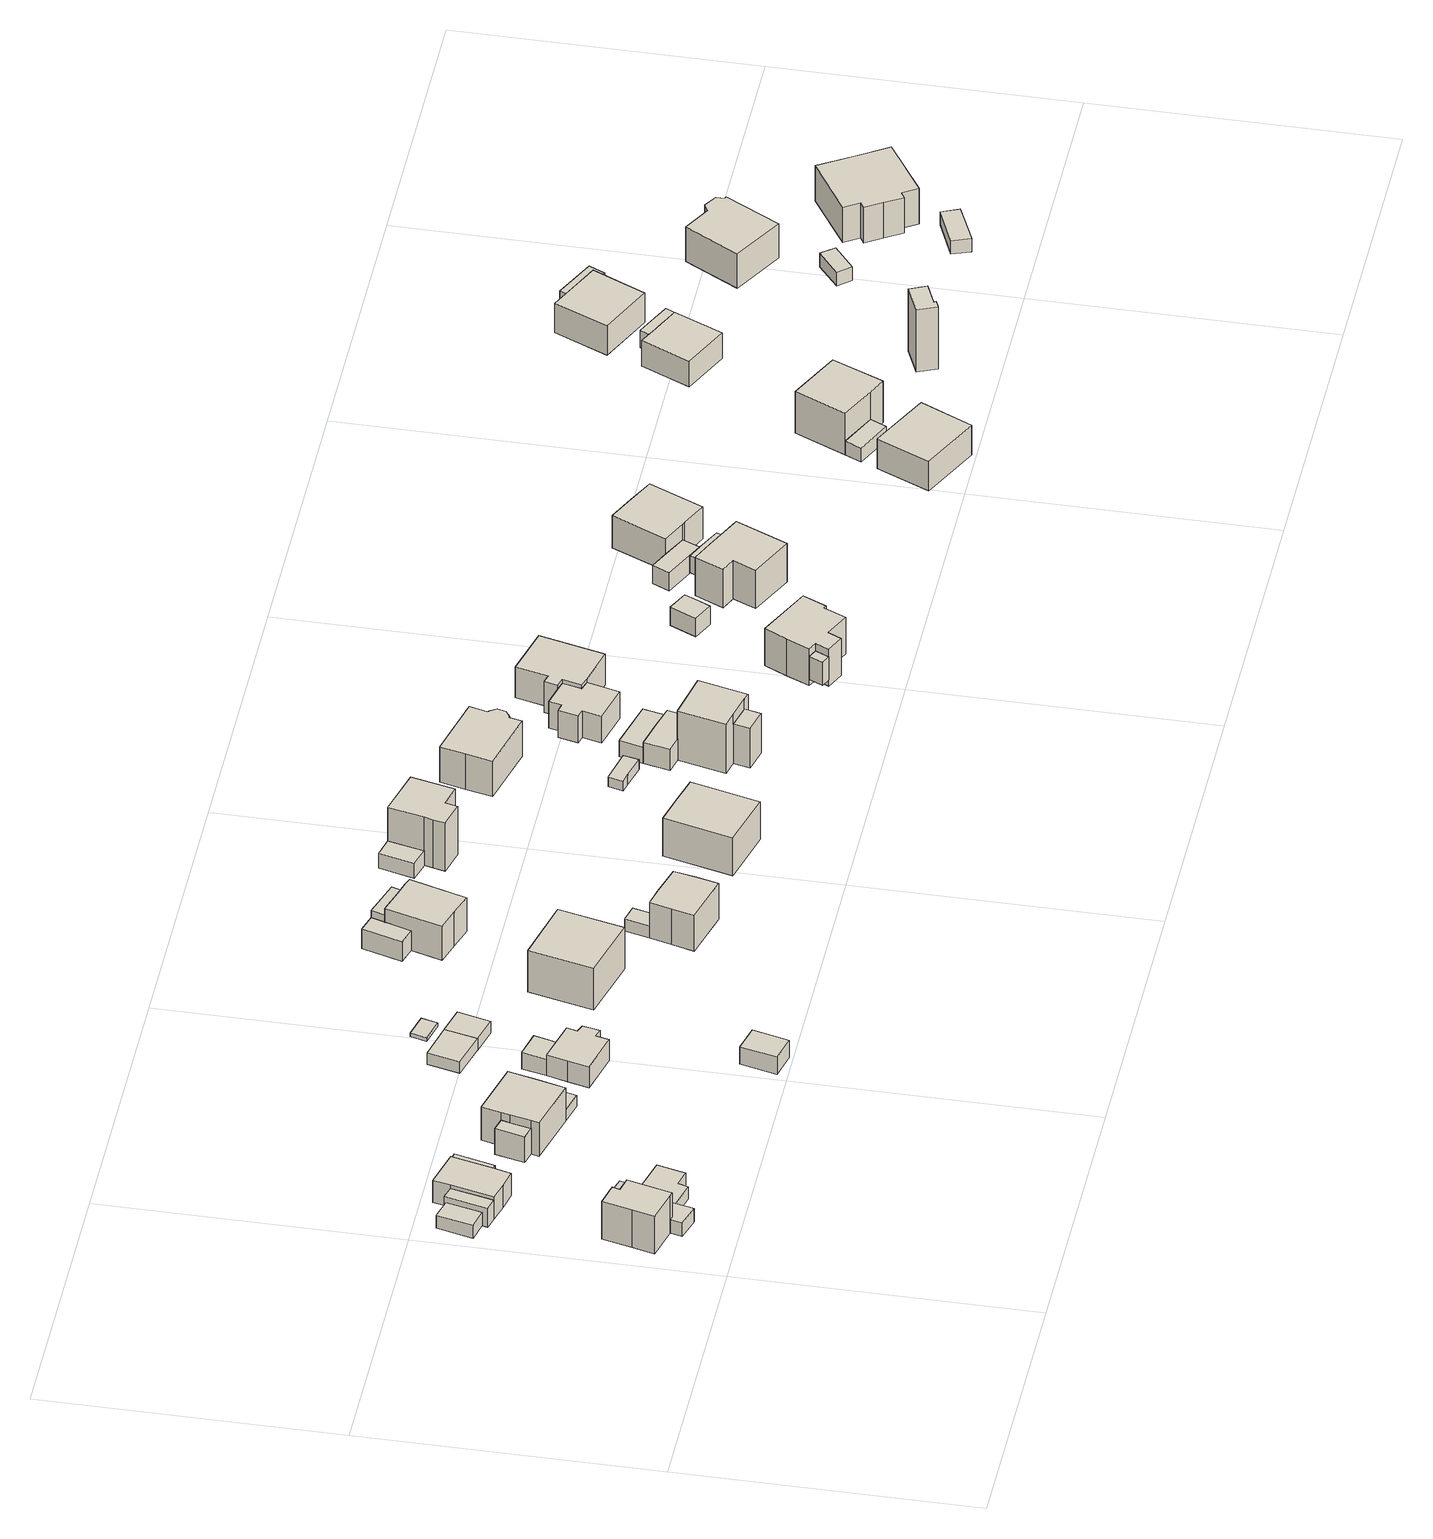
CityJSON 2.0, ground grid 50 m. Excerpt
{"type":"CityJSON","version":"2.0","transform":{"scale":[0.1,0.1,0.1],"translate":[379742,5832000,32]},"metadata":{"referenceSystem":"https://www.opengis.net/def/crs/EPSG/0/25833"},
"CityObjects":{
"building1":{"type":"Building","attributes":{"Gemeindeschluessel":"11000012","BezugspunktDach":"2200","function":"31001_1010","measuredHeight":8.21,"storeysAboveGround":2},"address":[{"country":"Germany","locality":"Berlin","thoroughfareNumber":"22A","thoroughfareName":"Anglersiedlung"}],"geometry":[{"type":"Solid","lod":"1","boundaries":[[[[0,1,2,3,4,5,6,7,8]],[[9,10,11,12,13,14,15,16,17]],[[9,17,8,7]],[[10,9,7,6]],[[11,10,6,5]],[[12,11,5,4]],[[13,12,4,3]],[[14,13,3,2]],[[15,14,2,1]],[[16,15,1,0]],[[17,16,0,8]]]]}]},
"building2":{"type":"Building","attributes":{"Gemeindeschluessel":"11000012","BezugspunktDach":"2200","function":"31001_2463","measuredHeight":2.68,"storeysAboveGround":1},"address":[{"country":"Germany","locality":"Berlin","thoroughfareNumber":"22A (1)","thoroughfareName":"Anglersiedlung"}],"geometry":[{"type":"Solid","lod":"1","boundaries":[[[[18,19,20,21,22,23,24]],[[16,15,13,25,26,27,28]],[[16,28,24,23]],[[15,16,23,22]],[[13,15,22,21]],[[25,13,21,20]],[[26,25,20,19]],[[27,26,19,18]],[[28,27,18,24]]]]}]},
"building3":{"type":"Building","attributes":{"Gemeindeschluessel":"11000012","BezugspunktDach":"2200","function":"51009_1610","measuredHeight":6.58,"storeysAboveGround":0},"address":[{"country":"Germany","locality":"Berlin"}],"geometry":[{"type":"Solid","lod":"1","boundaries":[[[[29,30,31,32]],[[33,34,35,36]],[[33,36,32,31]],[[34,33,31,30]],[[35,34,30,29]],[[36,35,29,32]]]]}]},
"building4":{"type":"Building","attributes":{"Gemeindeschluessel":"11000012","BezugspunktDach":"2200","function":"31001_2463","measuredHeight":2.56,"storeysAboveGround":1},"address":[{"country":"Germany","locality":"Berlin","thoroughfareNumber":"47 (1)","thoroughfareName":"Anglersiedlung"}],"geometry":[{"type":"Solid","lod":"1","boundaries":[[[[37,38,39,40]],[[41,42,43,44]],[[41,44,40,39]],[[42,41,39,38]],[[43,42,38,37]],[[44,43,37,40]]]]}]},
"building5":{"type":"Building","attributes":{"Gemeindeschluessel":"11000012","BezugspunktDach":"2200","function":"31001_2463","measuredHeight":2.42,"storeysAboveGround":1},"address":[{"country":"Germany","locality":"Berlin","thoroughfareNumber":"23 (1)","thoroughfareName":"Anglersiedlung"}],"geometry":[{"type":"Solid","lod":"1","boundaries":[[[[45,46,47,48,49,50]],[[51,52,53,54,55,56]],[[51,56,50,49]],[[52,51,49,48]],[[53,52,48,47]],[[54,53,47,46]],[[55,54,46,45]],[[56,55,45,50]]]]}]},
"building6":{"type":"Building","attributes":{"Gemeindeschluessel":"11000012","function":"31001_1010"},"address":[{"country":"Germany","locality":"Berlin","thoroughfareNumber":"47","thoroughfareName":"Anglersiedlung"}],"children":["building6-1","building6-2","building6-3"]},
"building6-1":{"type":"BuildingPart","attributes":{"BezugspunktDach":"2200","measuredHeight":4.9,"storeysAboveGround":1},"parents":["building6"],"geometry":[{"type":"MultiSurface","lod":"1","boundaries":[[[57,58,59,60,61,62,63]],[[64,65,66,67,68,69,70]],[[64,71,72,63,62]],[[65,64,62,61]],[[66,65,61,60]],[[73,74,60,59]],[[68,67,59,58]],[[69,68,58,57]],[[70,69,57,63]],[[70,72,71,64]],[[67,66,74,73]]]}]},
"building6-2":{"type":"BuildingPart","attributes":{"BezugspunktDach":"2200","measuredHeight":3.68,"storeysAboveGround":1},"parents":["building6"],"geometry":[{"type":"Solid","lod":"1","boundaries":[[[[72,71,75,76]],[[77,64,70,78]],[[77,78,76,75]],[[64,77,75,71]],[[78,70,72,76]],[[70,64,71,72]]]]}]},
"building6-3":{"type":"BuildingPart","attributes":{"BezugspunktDach":"2200","measuredHeight":3.68,"storeysAboveGround":1},"parents":["building6"],"geometry":[{"type":"Solid","lod":"1","boundaries":[[[[79,80,74,73]],[[66,81,82,67]],[[81,66,74,80]],[[82,81,80,79]],[[67,82,79,73]],[[66,67,73,74]]]]}]},
"building7":{"type":"Building","attributes":{"Gemeindeschluessel":"11000012","function":"31001_1010"},"address":[{"country":"Germany","locality":"Berlin","thoroughfareNumber":"48","thoroughfareName":"Anglersiedlung"}],"children":["building7-1","building7-2"]},
"building7-1":{"type":"BuildingPart","attributes":{"BezugspunktDach":"2200","measuredHeight":8.03,"storeysAboveGround":1},"parents":["building7"],"geometry":[{"type":"MultiSurface","lod":"1","boundaries":[[[83,84,85,86,87,88,89,90]],[[91,92,93,94,95,96,97,98]],[[91,98,90,89]],[[99,100,91,89,88]],[[93,92,88,87],[101,99,92,93]],[[94,93,87,86]],[[95,94,86,85]],[[96,95,85,84]],[[97,96,84,83]],[[98,97,83,90]],[[92,91,100,99]],[[99,101,93,92]]]}]},
"building7-2":{"type":"BuildingPart","attributes":{"BezugspunktDach":"2200","measuredHeight":5.01,"storeysAboveGround":1},"parents":["building7"],"geometry":[{"type":"MultiSurface","lod":"1","boundaries":[[[100,101,102,103]],[[104,93,91,105]],[[104,105,103,102]],[[93,104,102,101]],[[93,92,91]],[[105,91,100,103]],[[91,92,99,100]],[[99,92,93,101]]]}]},
"building8":{"type":"Building","attributes":{"Gemeindeschluessel":"11000012","BezugspunktDach":"2200","function":"51009_1610","measuredHeight":2.64,"storeysAboveGround":0},"address":[{"country":"Germany","locality":"Berlin"}],"geometry":[{"type":"Solid","lod":"1","boundaries":[[[[106,107,108,109]],[[95,110,111,97]],[[95,97,109,108]],[[110,95,108,107]],[[111,110,107,106]],[[97,111,106,109]]]]}]},
"building9":{"type":"Building","attributes":{"Gemeindeschluessel":"11000012","BezugspunktDach":"2200","function":"51009_1611","measuredHeight":3.96,"storeysAboveGround":0},"address":[{"country":"Germany","locality":"Berlin"}],"geometry":[{"type":"Solid","lod":"1","boundaries":[[[[112,113,114,115]],[[116,117,118,119]],[[116,119,115,114]],[[117,116,114,113]],[[118,117,113,112]],[[119,118,112,115]]]]}]},
"building10":{"type":"Building","attributes":{"Gemeindeschluessel":"11000012","function":"31001_1010"},"address":[{"country":"Germany","locality":"Berlin","thoroughfareNumber":"49","thoroughfareName":"Anglersiedlung"}],"children":["building10-1","building10-2"]},
"building10-1":{"type":"BuildingPart","attributes":{"BezugspunktDach":"2200","measuredHeight":5.04,"storeysAboveGround":1},"parents":["building10"],"geometry":[{"type":"MultiSurface","lod":"1","boundaries":[[[120,121,122,123,124,125,126,127,128,129,130]],[[131,132,133,134,135,136,137,138,139,140,141]],[[131,141,130,129]],[[132,131,129,128]],[[142,143,132,128,127]],[[134,133,127,126]],[[135,134,126,125]],[[136,135,125,124]],[[137,136,124,123]],[[138,137,123,122]],[[139,138,122,121]],[[140,139,121,120]],[[141,140,120,130]],[[133,132,143,142]]]}]},
"building10-2":{"type":"BuildingPart","attributes":{"BezugspunktDach":"2200","measuredHeight":3.15,"storeysAboveGround":1},"parents":["building10"],"geometry":[{"type":"Solid","lod":"1","boundaries":[[[[142,144,145,143]],[[146,147,133,132]],[[146,132,143,145]],[[147,146,145,144]],[[133,147,144,142]],[[142,143,132,133]]]]}]},
"building11":{"type":"Building","attributes":{"Gemeindeschluessel":"11000012","BezugspunktDach":"2200","function":"51009_1610","measuredHeight":2.21,"storeysAboveGround":0},"address":[{"country":"Germany","locality":"Berlin"}],"geometry":[{"type":"Solid","lod":"1","boundaries":[[[[148,149,150,151]],[[152,153,154,155]],[[152,155,151,150]],[[153,152,150,149]],[[154,153,149,148]],[[155,154,148,151]]]]}]},
"building12":{"type":"Building","attributes":{"Gemeindeschluessel":"11000012","BezugspunktDach":"2200","function":"31001_2000","measuredHeight":2.28,"storeysAboveGround":1},"address":[{"country":"Germany","locality":"Berlin","thoroughfareNumber":"49 (1)","thoroughfareName":"Anglersiedlung"}],"geometry":[{"type":"Solid","lod":"1","boundaries":[[[[156,157,149,148]],[[158,159,160,161]],[[158,161,148,149]],[[159,158,149,157]],[[160,159,157,156]],[[161,160,156,148]]]]}]},
"building13":{"type":"Building","attributes":{"Gemeindeschluessel":"11000012","BezugspunktDach":"2200","function":"31001_2000","measuredHeight":0.758,"storeysAboveGround":1},"address":[{"country":"Germany","locality":"Berlin","thoroughfareNumber":"38 (1)","thoroughfareName":"Anglersiedlung"}],"geometry":[{"type":"Solid","lod":"1","boundaries":[[[[162,163,164,165]],[[166,167,168,169]],[[166,169,165,164]],[[167,166,164,163]],[[168,167,163,162]],[[169,168,162,165]]]]}]},
"building14":{"type":"Building","attributes":{"Gemeindeschluessel":"11000012","BezugspunktDach":"2200","function":"31001_1010","measuredHeight":10.33,"storeysAboveGround":1},"address":[{"country":"Germany","locality":"Berlin","thoroughfareNumber":"50","thoroughfareName":"Anglersiedlung"}],"geometry":[{"type":"Solid","lod":"1","boundaries":[[[[170,171,172,173]],[[174,175,176,177]],[[174,177,173,172]],[[175,174,172,171]],[[176,175,171,170]],[[177,176,170,173]]]]}]},
"building15":{"type":"Building","attributes":{"Gemeindeschluessel":"11000012","BezugspunktDach":"2200","function":"31001_2463","measuredHeight":4.62,"storeysAboveGround":1},"address":[{"country":"Germany","locality":"Berlin","thoroughfareNumber":"37 (1)","thoroughfareName":"Anglersiedlung"}],"geometry":[{"type":"Solid","lod":"1","boundaries":[[[[178,179,180,181]],[[182,183,184,185]],[[182,185,181,180]],[[183,182,180,179]],[[184,183,179,178]],[[185,184,178,181]]]]}]},
"building16":{"type":"Building","attributes":{"Gemeindeschluessel":"11000012","BezugspunktDach":"2200","function":"31001_1010","measuredHeight":8.85,"storeysAboveGround":1},"address":[{"country":"Germany","locality":"Berlin","thoroughfareNumber":"51","thoroughfareName":"Anglersiedlung"}],"geometry":[{"type":"Solid","lod":"1","boundaries":[[[[186,187,188,189,190,191,192]],[[193,194,195,196,197,198,199]],[[193,199,192,191]],[[194,193,191,190]],[[195,194,190,189]],[[196,195,189,188]],[[197,196,188,187]],[[198,197,187,186]],[[199,198,186,192]]]]}]},
"building17":{"type":"Building","attributes":{"Gemeindeschluessel":"11000012","BezugspunktDach":"2200","function":"31001_2000","measuredHeight":2.66,"storeysAboveGround":1},"address":[{"country":"Germany","locality":"Berlin","thoroughfareNumber":"51 (1)","thoroughfareName":"Anglersiedlung"}],"geometry":[{"type":"Solid","lod":"1","boundaries":[[[[200,201,202,203]],[[204,205,195,194]],[[204,194,203,202]],[[205,204,202,201]],[[195,205,201,200]],[[194,195,200,203]]]]}]},
"building18":{"type":"Building","attributes":{"Gemeindeschluessel":"11000012","function":"31001_1010"},"address":[{"country":"Germany","locality":"Berlin","thoroughfareNumber":"37","thoroughfareName":"Anglersiedlung"}],"children":["building18-1","building18-2"]},
"building18-1":{"type":"BuildingPart","attributes":{"BezugspunktDach":"2200","measuredHeight":7.9,"storeysAboveGround":1},"parents":["building18"],"geometry":[{"type":"MultiSurface","lod":"1","boundaries":[[[206,207,208,209,210,211,212]],[[213,214,215,216,217,218,219]],[[213,219,212,211]],[[220,221,213,211,210]],[[222,223,220,214,210,209]],[[216,215,209,208]],[[217,216,208,207]],[[218,217,207,206]],[[219,218,206,212]],[[214,213,221,220]],[[215,224,214,220,223,222]]]}]},
"building18-2":{"type":"BuildingPart","attributes":{"BezugspunktDach":"2200","measuredHeight":5.35,"storeysAboveGround":1},"parents":["building18"],"geometry":[{"type":"MultiSurface","lod":"1","boundaries":[[[223,225,226,221]],[[227,228,215,213]],[[227,213,221,226]],[[228,227,226,225]],[[215,228,225,223]],[[215,214,229]],[[213,229,214,220,221]],[[223,220,214,215]]]}]},
"building19":{"type":"Building","attributes":{"Gemeindeschluessel":"11000012","BezugspunktDach":"2200","function":"51009_1610","measuredHeight":4.21,"storeysAboveGround":0},"address":[{"country":"Germany","locality":"Berlin"}],"geometry":[{"type":"Solid","lod":"1","boundaries":[[[[230,231,232,233]],[[234,235,236,237]],[[234,237,233,232]],[[235,234,232,231]],[[236,235,231,230]],[[237,236,230,233]]]]}]},
"building20":{"type":"Building","attributes":{"Gemeindeschluessel":"11000012","BezugspunktDach":"2200","function":"31001_1010","measuredHeight":10.13,"storeysAboveGround":1},"address":[{"country":"Germany","locality":"Berlin","thoroughfareNumber":"52","thoroughfareName":"Anglersiedlung"}],"geometry":[{"type":"Solid","lod":"1","boundaries":[[[[238,239,240,241,242]],[[243,244,245,246,247]],[[243,247,242,241]],[[244,243,241,240]],[[245,244,240,239]],[[246,245,239,238]],[[247,246,238,242]]]]}]},
"building21":{"type":"Building","attributes":{"Gemeindeschluessel":"11000012","BezugspunktDach":"2200","function":"31001_2463","measuredHeight":2.91,"storeysAboveGround":1},"address":[{"country":"Germany","locality":"Berlin","thoroughfareNumber":"36 (1)","thoroughfareName":"Anglersiedlung"}],"geometry":[{"type":"Solid","lod":"1","boundaries":[[[[248,249,250,251]],[[252,253,254,255]],[[252,255,251,250]],[[253,252,250,249]],[[254,253,249,248]],[[255,254,248,251]]]]}]},
"building22":{"type":"Building","attributes":{"Gemeindeschluessel":"11000012","BezugspunktDach":"2200","function":"31001_1010","measuredHeight":10.06,"storeysAboveGround":2},"address":[{"country":"Germany","locality":"Berlin","thoroughfareNumber":"36","thoroughfareName":"Anglersiedlung"}],"geometry":[{"type":"Solid","lod":"1","boundaries":[[[[256,257,258,259,260,261,262,263]],[[264,265,266,267,268,269,270,271]],[[264,271,263,262]],[[265,264,262,261]],[[266,265,261,260]],[[267,266,260,259]],[[268,267,259,258]],[[269,268,258,257]],[[270,269,257,256]],[[271,270,256,263]]]]}]},
"building23":{"type":"Building","attributes":{"Gemeindeschluessel":"11000012","BezugspunktDach":"2200","function":"31001_2000","measuredHeight":2.55,"storeysAboveGround":1},"address":[{"country":"Germany","locality":"Berlin","thoroughfareNumber":"35 (1)","thoroughfareName":"Anglersiedlung"}],"geometry":[{"type":"Solid","lod":"1","boundaries":[[[[272,273,274,275,276]],[[277,278,279,280,281]],[[277,281,276,275]],[[278,277,275,274]],[[279,278,274,273]],[[280,279,273,272]],[[281,280,272,276]]]]}]},
"building24":{"type":"Building","attributes":{"Gemeindeschluessel":"11000012","BezugspunktDach":"2200","function":"31001_1010","measuredHeight":8.58,"storeysAboveGround":1},"address":[{"country":"Germany","locality":"Berlin","thoroughfareNumber":"35","thoroughfareName":"Anglersiedlung"}],"geometry":[{"type":"Solid","lod":"1","boundaries":[[[[282,283,284,285,286,287,288,289,290,291,292,293]],[[294,295,296,297,298,299,300,301,302,303,304,305]],[[294,305,293,292]],[[295,294,292,291]],[[296,295,291,290]],[[297,296,290,289]],[[298,297,289,288]],[[299,298,288,287]],[[300,299,287,286]],[[301,300,286,285]],[[302,301,285,284]],[[303,302,284,283]],[[304,303,283,282]],[[305,304,282,293]]]]}]},
"building25":{"type":"Building","attributes":{"Gemeindeschluessel":"11000012","function":"31001_1010"},"address":[{"country":"Germany","locality":"Berlin","thoroughfareNumber":"53","thoroughfareName":"Anglersiedlung"}],"children":["building25-1","building25-2"]},
"building25-1":{"type":"BuildingPart","attributes":{"BezugspunktDach":"2200","measuredHeight":11.37,"storeysAboveGround":2},"parents":["building25"],"geometry":[{"type":"MultiSurface","lod":"1","boundaries":[[[306,307,308,309,310,311]],[[312,313,314,315,316,317]],[[312,317,311,310]],[[313,312,310,309]],[[314,313,309,308]],[[315,314,308,307]],[[318,319,307,306]],[[317,316,306,311]],[[316,320,315,319,318]]]}]},
"building25-2":{"type":"BuildingPart","attributes":{"BezugspunktDach":"2200","measuredHeight":7.73,"storeysAboveGround":2},"parents":["building25"],"geometry":[{"type":"Solid","lod":"1","boundaries":[[[[321,319,318,322]],[[316,315,323,324]],[[316,324,322,318]],[[323,315,319,321]],[[324,323,321,322]],[[315,316,318,319]]]]}]},
"building26":{"type":"Building","attributes":{"Gemeindeschluessel":"11000012","BezugspunktDach":"2200","function":"31001_2463","measuredHeight":5.11,"storeysAboveGround":1},"address":[{"country":"Germany","locality":"Berlin","thoroughfareNumber":"53 (1)","thoroughfareName":"Anglersiedlung"}],"geometry":[{"type":"Solid","lod":"1","boundaries":[[[[325,326,327,328,329,330]],[[331,332,333,334,335,336]],[[331,336,330,329]],[[332,331,329,328]],[[333,332,328,327]],[[334,333,327,326]],[[335,334,326,325]],[[336,335,325,330]]]]}]},
"building27":{"type":"Building","attributes":{"Gemeindeschluessel":"11000012","BezugspunktDach":"2200","function":"31001_2463","measuredHeight":3.03,"storeysAboveGround":1},"address":[{"country":"Germany","locality":"Berlin","thoroughfareNumber":"34 (2)","thoroughfareName":"Anglersiedlung"}],"geometry":[{"type":"Solid","lod":"1","boundaries":[[[[337,338,339,340]],[[341,342,333,331]],[[341,331,340,339]],[[342,341,339,338]],[[333,342,338,337]],[[331,333,337,340]]]]}]},
"building28":{"type":"Building","attributes":{"Gemeindeschluessel":"11000012","BezugspunktDach":"2200","function":"31001_1010","measuredHeight":5.19,"storeysAboveGround":1},"address":[{"country":"Germany","locality":"Berlin","thoroughfareNumber":"34 (1)","thoroughfareName":"Anglersiedlung"}],"geometry":[{"type":"Solid","lod":"1","boundaries":[[[[343,344,345,346,347,348,349,350,351,352,353]],[[354,355,356,357,358,359,360,361,362,363,364]],[[354,364,353,352]],[[355,354,352,351]],[[356,355,351,350]],[[357,356,350,349]],[[358,357,349,348]],[[359,358,348,347]],[[360,359,347,346]],[[361,360,346,345]],[[362,361,345,344]],[[363,362,344,343]],[[364,363,343,353]]]]}]},
"building29":{"type":"Building","attributes":{"Gemeindeschluessel":"11000012","BezugspunktDach":"2200","function":"51009_1610","measuredHeight":4.52,"storeysAboveGround":0},"address":[{"country":"Germany","locality":"Berlin"}],"geometry":[{"type":"Solid","lod":"1","boundaries":[[[[365,366,367,368]],[[369,370,371,372]],[[369,372,368,367]],[[370,369,367,366]],[[371,370,366,365]],[[372,371,365,368]]]]}]},
"building30":{"type":"Building","attributes":{"Gemeindeschluessel":"11000012","BezugspunktDach":"2200","function":"31001_1010","measuredHeight":6.55,"storeysAboveGround":1},"address":[{"country":"Germany","locality":"Berlin","thoroughfareNumber":"34","thoroughfareName":"Anglersiedlung"}],"geometry":[{"type":"Solid","lod":"1","boundaries":[[[[373,374,375,376,377,378,379,380,381]],[[382,383,384,385,386,387,388,389,390]],[[382,390,381,380]],[[383,382,380,379]],[[384,383,379,378]],[[385,384,378,377]],[[386,385,377,376]],[[387,386,376,375]],[[388,387,375,374]],[[389,388,374,373]],[[390,389,373,381]]]]}]},
"building31":{"type":"Building","attributes":{"Gemeindeschluessel":"11000012","BezugspunktDach":"2200","function":"31001_1010","measuredHeight":12.2,"storeysAboveGround":1},"address":[{"country":"Germany","locality":"Berlin","thoroughfareNumber":"31","thoroughfareName":"Anglersiedlung"}],"geometry":[{"type":"Solid","lod":"1","boundaries":[[[[391,392,393,394,395,396,397,398,399,400,401,402]],[[403,404,405,406,407,408,409,410,411,412,413,414]],[[403,414,402,401]],[[404,403,401,400]],[[405,404,400,399]],[[406,405,399,398]],[[407,406,398,397]],[[408,407,397,396]],[[409,408,396,395]],[[410,409,395,394]],[[411,410,394,393]],[[412,411,393,392]],[[413,412,392,391]],[[414,413,391,402]]]]}]},
"building32":{"type":"Building","attributes":{"Gemeindeschluessel":"11000012","BezugspunktDach":"2200","function":"31001_2000","measuredHeight":3.91,"storeysAboveGround":1},"address":[{"country":"Germany","locality":"Berlin","thoroughfareNumber":"151 (2)","thoroughfareName":"Hennigsdorfer Straße"}],"geometry":[{"type":"Solid","lod":"1","boundaries":[[[[415,416,417,418,419]],[[420,421,422,423,424]],[[420,424,419,418]],[[421,420,418,417]],[[422,421,417,416]],[[423,422,416,415]],[[424,423,415,419]]]]}]},
"building33":{"type":"Building","attributes":{"Gemeindeschluessel":"11000012","BezugspunktDach":"2200","function":"31001_1010","measuredHeight":7.49,"storeysAboveGround":2},"address":[{"country":"Germany","locality":"Berlin","thoroughfareNumber":"151","thoroughfareName":"Hennigsdorfer Straße"}],"geometry":[{"type":"Solid","lod":"1","boundaries":[[[[425,426,427,428,429,430,431]],[[432,433,434,435,436,437,438]],[[432,438,431,430]],[[433,432,430,429]],[[434,433,429,428]],[[435,434,428,427]],[[436,435,427,426]],[[437,436,426,425]],[[438,437,425,431]]]]}]},
"building34":{"type":"Building","attributes":{"Gemeindeschluessel":"11000012","BezugspunktDach":"2200","function":"31001_2463","measuredHeight":3.47,"storeysAboveGround":1},"address":[{"country":"Germany","locality":"Berlin","thoroughfareNumber":"153 (1)","thoroughfareName":"Hennigsdorfer Straße"}],"geometry":[{"type":"Solid","lod":"1","boundaries":[[[[439,440,441,442,443,444]],[[445,446,447,448,449,450]],[[445,450,444,443]],[[446,445,443,442]],[[447,446,442,441]],[[448,447,441,440]],[[449,448,440,439]],[[450,449,439,444]]]]}]},
"building35":{"type":"Building","attributes":{"Gemeindeschluessel":"11000012","BezugspunktDach":"2200","function":"31001_2463","measuredHeight":3.23,"storeysAboveGround":1},"address":[{"country":"Germany","locality":"Berlin","thoroughfareNumber":"151 (1)","thoroughfareName":"Hennigsdorfer Straße"}],"geometry":[{"type":"Solid","lod":"1","boundaries":[[[[451,452,440,439,453]],[[454,455,456,457,458]],[[454,458,453,439]],[[455,454,439,440]],[[456,455,440,452]],[[457,456,452,451]],[[458,457,451,453]]]]}]},
"building36":{"type":"Building","attributes":{"Gemeindeschluessel":"11000012","BezugspunktDach":"2200","function":"31001_1010","measuredHeight":8.77,"storeysAboveGround":1},"address":[{"country":"Germany","locality":"Berlin","thoroughfareNumber":"153","thoroughfareName":"Hennigsdorfer Straße"}],"geometry":[{"type":"Solid","lod":"1","boundaries":[[[[459,460,461,462,463,464,465]],[[466,467,468,469,470,471,472]],[[466,472,465,464]],[[467,466,464,463]],[[468,467,463,462]],[[469,468,462,461]],[[470,469,461,460]],[[471,470,460,459]],[[472,471,459,465]]]]}]},
"building37":{"type":"Building","attributes":{"Gemeindeschluessel":"11000012","BezugspunktDach":"2200","function":"31001_1010","measuredHeight":6.96,"storeysAboveGround":1},"address":[{"country":"Germany","locality":"Berlin","thoroughfareNumber":"150","thoroughfareName":"Hennigsdorfer Straße"}],"geometry":[{"type":"Solid","lod":"1","boundaries":[[[[473,474,475,476]],[[477,478,479,480]],[[477,480,476,475]],[[478,477,475,474]],[[479,478,474,473]],[[480,479,473,476]]]]}]},
"building38":{"type":"Building","attributes":{"Gemeindeschluessel":"11000012","BezugspunktDach":"2200","function":"31001_2463","measuredHeight":2.75,"storeysAboveGround":1},"address":[{"country":"Germany","locality":"Berlin","thoroughfareNumber":"152 (1)","thoroughfareName":"Hennigsdorfer Straße"}],"geometry":[{"type":"Solid","lod":"1","boundaries":[[[[481,482,483,484]],[[485,486,487,488]],[[485,488,484,483]],[[486,485,483,482]],[[487,486,482,481]],[[488,487,481,484]]]]}]},
"building39":{"type":"Building","attributes":{"Gemeindeschluessel":"11000012","BezugspunktDach":"2200","function":"31001_1010","measuredHeight":9.32,"storeysAboveGround":1},"address":[{"country":"Germany","locality":"Berlin","thoroughfareNumber":"152","thoroughfareName":"Hennigsdorfer Straße"}],"geometry":[{"type":"Solid","lod":"1","boundaries":[[[[489,490,491,492,493]],[[494,495,496,486,485]],[[494,485,493,492]],[[495,494,492,491]],[[496,495,491,490]],[[486,496,490,489]],[[485,486,489,493]]]]}]},
"building40":{"type":"Building","attributes":{"Gemeindeschluessel":"11000012","BezugspunktDach":"2200","function":"31001_2463","measuredHeight":12.07,"storeysAboveGround":1},"address":[{"country":"Germany","locality":"Berlin","thoroughfareNumber":"109 (1)","thoroughfareName":"Silberhammerweg"}],"geometry":[{"type":"Solid","lod":"1","boundaries":[[[[497,498,499,500,501,502,503]],[[504,505,506,507,508,509,510]],[[504,510,503,502]],[[505,504,502,501]],[[506,505,501,500]],[[507,506,500,499]],[[508,507,499,498]],[[509,508,498,497]],[[510,509,497,503]]]]}]},
"building41":{"type":"Building","attributes":{"Gemeindeschluessel":"11000012","BezugspunktDach":"2200","function":"31001_1010","measuredHeight":5.88,"storeysAboveGround":1},"address":[{"country":"Germany","locality":"Berlin","thoroughfareNumber":"154","thoroughfareName":"Hennigsdorfer Straße"}],"geometry":[{"type":"Solid","lod":"1","boundaries":[[[[511,512,513,514,515,516]],[[517,518,519,520,521,522]],[[517,522,516,515]],[[518,517,515,514]],[[519,518,514,513]],[[520,519,513,512]],[[521,520,512,511]],[[522,521,511,516]]]]}]},
"building42":{"type":"Building","attributes":{"Gemeindeschluessel":"11000012","BezugspunktDach":"2200","function":"31001_2463","measuredHeight":3.71,"storeysAboveGround":1},"address":[{"country":"Germany","locality":"Berlin","thoroughfareNumber":"154 (1)","thoroughfareName":"Hennigsdorfer Straße"}],"geometry":[{"type":"Solid","lod":"1","boundaries":[[[[523,524,525,526,527,528]],[[529,530,531,520,532,518]],[[529,518,528,527]],[[530,529,527,526]],[[531,530,526,525]],[[520,531,525,524]],[[532,520,524,523]],[[518,532,523,528]]]]}]},
"building43":{"type":"Building","attributes":{"Gemeindeschluessel":"11000012","BezugspunktDach":"2200","function":"31001_1010","measuredHeight":7.03,"storeysAboveGround":1},"address":[{"country":"Germany","locality":"Berlin","thoroughfareNumber":"156","thoroughfareName":"Hennigsdorfer Straße"}],"geometry":[{"type":"Solid","lod":"1","boundaries":[[[[533,534,535,536,537]],[[538,539,540,541,542]],[[538,542,537,536]],[[539,538,536,535]],[[540,539,535,534]],[[541,540,534,533]],[[542,541,533,537]]]]}]},
"building44":{"type":"Building","attributes":{"Gemeindeschluessel":"11000012","BezugspunktDach":"2200","function":"31001_2463","measuredHeight":2.41,"storeysAboveGround":1},"address":[{"country":"Germany","locality":"Berlin","thoroughfareNumber":"156 (1)","thoroughfareName":"Hennigsdorfer Straße"}],"geometry":[{"type":"Solid","lod":"1","boundaries":[[[[543,544,545,546,547]],[[548,549,550,551,552]],[[548,552,547,546]],[[549,548,546,545]],[[550,549,545,544]],[[551,550,544,543]],[[552,551,543,547]]]]}]},
"building45":{"type":"Building","attributes":{"Gemeindeschluessel":"11000012","BezugspunktDach":"2200","function":"31001_2463","measuredHeight":2.71,"storeysAboveGround":1},"address":[{"country":"Germany","locality":"Berlin","thoroughfareNumber":"114 (1)","thoroughfareName":"Silberhammerweg"}],"geometry":[{"type":"Solid","lod":"1","boundaries":[[[[553,554,555,556]],[[557,558,559,560]],[[557,560,556,555]],[[558,557,555,554]],[[559,558,554,553]],[[560,559,553,556]]]]}]},
"building46":{"type":"Building","attributes":{"Gemeindeschluessel":"11000012","BezugspunktDach":"2200","function":"31001_1010","measuredHeight":9.24,"storeysAboveGround":1},"address":[{"country":"Germany","locality":"Berlin","thoroughfareNumber":"114","thoroughfareName":"Silberhammerweg"}],"geometry":[{"type":"Solid","lod":"1","boundaries":[[[[561,562,563,564,565,566,567,568]],[[569,570,571,572,573,574,575,576]],[[569,576,568,567]],[[570,569,567,566]],[[571,570,566,565]],[[572,571,565,564]],[[573,572,564,563]],[[574,573,563,562]],[[575,574,562,561]],[[576,575,561,568]]]]}]},
"building47":{"type":"Building","attributes":{"Gemeindeschluessel":"11000012","BezugspunktDach":"2200","function":"31001_2463","measuredHeight":2.69,"storeysAboveGround":1},"address":[{"country":"Germany","locality":"Berlin","thoroughfareNumber":"110 (1)","thoroughfareName":"Silberhammerweg"}],"geometry":[{"type":"Solid","lod":"1","boundaries":[[[[577,578,579,580]],[[581,582,583,584]],[[581,584,580,579]],[[582,581,579,578]],[[583,582,578,577]],[[584,583,577,580]]]]}]},
"building48":{"type":"Building","attributes":{"Gemeindeschluessel":"11000012","BezugspunktDach":"2200","function":"31001_1010","measuredHeight":9.53,"storeysAboveGround":1},"address":[{"country":"Germany","locality":"Berlin","thoroughfareNumber":"112","thoroughfareName":"Silberhammerweg"}],"geometry":[{"type":"Solid","lod":"1","boundaries":[[[[585,586,587,588,589,590,591,592,593,594]],[[595,596,597,598,599,600,601,602,603,604]],[[595,604,594,593]],[[596,595,593,592]],[[597,596,592,591]],[[598,597,591,590]],[[599,598,590,589]],[[600,599,589,588]],[[601,600,588,587]],[[602,601,587,586]],[[603,602,586,585]],[[604,603,585,594]]]]}]}
},
"vertices":[
[78,104,88],[86,102,88],[95,139,88],[105,177,88],[79,183,88],[83,196,88],[44,205,88],[32,155,88],[22,118,88],[32,155,15],[44,205,15],[83,196,15],[79,183,15],[105,177,15],[95,139,15],[86,102,15],[78,104,15],[22,118,15],
[112,73,42],[119,104,42],[136,169,42],[105,177,42],[86,102,42],[78,104,42],[73,84,42],[136,169,15],[119,104,15],[112,73,15],[73,84,15],
[105,177,82],[108,189,82],[83,196,82],[79,183,82],[83,196,16],[108,189,16],[105,177,16],[79,183,16],
[43,392,41],[58,452,41],[23,461,41],[8,400,41],[23,461,16],[58,452,16],[43,392,16],[8,400,16],
[166,92,40],[171,109,40],[199,102,40],[211,150,40],[136,169,40],[119,104,40],[136,169,16],[211,150,16],[199,102,16],[171,109,16],[166,92,16],[119,104,16],
[94,369,58],[126,362,58],[135,395,58],[151,462,58],[87,478,58],[80,449,58],[63,377,58],[80,449,15],[87,478,15],[151,462,15],[135,395,15],[126,362,15],[94,369,15],[63,377,15],[80,449,52],[63,377,52],[135,395,52],[151,462,52],
[58,455,52],[41,383,52],[58,455,15],[41,383,15],
[149,392,52],[166,459,52],[166,459,15],[149,392,15],
[324,314,81],[336,361,81],[348,409,81],[253,433,81],[245,400,81],[241,385,81],[233,351,81],[229,338,81],[233,351,16],[241,385,16],[245,400,16],[253,433,16],[348,409,16],[336,361,16],[324,314,16],[229,338,16],[241,385,66],[233,351,66],[245,400,66],
[222,406,66],[210,357,66],[222,406,16],[210,357,16],
[363,304,38],[387,399,38],[348,409,38],[324,314,38],[387,399,16],[363,304,16],
[544,4,50],[559,65,50],[514,76,50],[499,15,50],[514,76,16],[559,65,16],[544,4,16],[499,15,16],
[487,276,56],[492,298,56],[507,294,56],[510,307,56],[513,323,56],[499,328,56],[504,346,56],[476,353,56],[432,364,56],[423,329,56],[414,294,56],[423,329,15],[432,364,15],[476,353,15],[504,346,15],[499,328,15],[513,323,15],[510,307,15],[507,294,15],[492,298,15],[487,276,15],[414,294,15],[476,353,47],[432,364,47],
[487,394,47],[442,405,47],[442,405,15],[487,394,15],
[474,480,39],[487,535,39],[424,550,39],[411,496,39],[424,550,17],[487,535,17],[474,480,17],[411,496,17],
[520,468,39],[534,523,39],[487,535,16],[534,523,16],[520,468,16],[474,480,16],
[519,551,25],[526,578,25],[486,588,25],[479,561,25],[486,588,18],[526,578,18],[519,551,18],[479,561,18],
[719,295,95],[745,405,95],[635,431,95],[609,323,95],[635,431,14],[745,405,14],[719,295,14],[609,323,14],
[705,627,52],[726,694,52],[695,703,52],[675,636,52],[695,703,14],[726,694,14],[705,627,14],[675,636,14],
[871,176,82],[880,213,82],[888,250,82],[834,265,82],[805,272,82],[795,235,82],[785,198,82],[795,235,12],[805,272,12],[834,265,12],[888,250,12],[880,213,12],[871,176,12],[785,198,12],
[834,265,36],[844,306,36],[815,313,36],[805,272,36],[815,313,12],[844,306,12],
[729,564,79],[768,552,79],[797,647,79],[783,652,79],[758,659,79],[719,671,79],[690,576,79],[719,671,13],[758,659,13],[783,652,13],[797,647,13],[768,552,13],[729,564,13],[690,576,13],[758,659,66],[719,671,66],[783,652,53],[783,652,66],[762,658,13],
[790,674,66],[726,694,66],[726,694,13],[790,674,13],[754,660,13],
[797,647,56],[801,661,56],[787,665,56],[783,652,56],[787,665,14],[801,661,14],[797,647,14],[783,652,14],
[1077,149,88],[1106,264,88],[1058,277,88],[1009,289,88],[980,174,88],[1009,289,14],[1058,277,14],[1106,264,14],[1077,149,14],[980,174,14],
[920,647,41],[934,707,41],[901,715,41],[886,656,41],[901,715,12],[934,707,12],[920,647,12],[886,656,12],
[956,601,107],[961,622,107],[998,613,107],[1015,686,107],[934,707,107],[920,647,107],[916,632,107],[911,612,107],[916,632,13],[920,647,13],[934,707,13],[1015,686,13],[998,613,13],[961,622,13],[956,601,13],[911,612,13],
[1175,375,34],[1215,365,34],[1221,391,34],[1164,404,34],[1157,379,34],[1164,404,15],[1221,391,15],[1215,365,15],[1175,375,15],[1157,379,15],
[1213,548,85],[1218,570,85],[1220,569,85],[1232,577,85],[1235,589,85],[1236,591,85],[1228,603,85],[1226,604,85],[1234,635,85],[1126,661,85],[1115,618,85],[1105,574,85],[1115,618,16],[1126,661,16],[1234,635,16],[1226,604,16],[1228,603,16],[1236,591,16],[1235,589,16],[1232,577,16],[1220,569,16],[1218,570,16],[1213,548,16],[1105,574,16],
[1256,225,111],[1297,215,111],[1310,211,111],[1330,294,111],[1249,311,111],[1229,231,111],[1249,311,15],[1330,294,15],[1310,211,15],[1297,215,15],[1256,225,15],[1229,231,15],[1256,225,92],[1297,215,92],[1260,224,15],
[1290,187,92],[1250,197,92],[1290,187,15],[1250,197,15],
[1264,307,56],[1307,298,56],[1317,340,56],[1274,351,56],[1231,361,56],[1221,317,56],[1231,361,15],[1274,351,15],[1317,340,15],[1307,298,15],[1264,307,15],[1221,317,15],
[1317,340,46],[1326,380,46],[1241,401,46],[1231,361,46],[1241,401,15],[1326,380,15],
[1285,467,61],[1277,435,61],[1343,419,61],[1357,473,61],[1340,478,61],[1348,510,61],[1332,514,61],[1299,522,61],[1294,501,61],[1279,504,61],[1271,471,61],[1279,504,9],[1294,501,9],[1299,522,9],[1332,514,9],[1348,510,9],[1340,478,9],[1357,473,9],[1343,419,9],[1277,435,9],[1285,467,9],[1271,471,9],
[1488,118,61],[1499,141,61],[1484,148,61],[1473,125,61],[1484,148,16],[1499,141,16],[1488,118,16],[1473,125,16],
[1348,510,68],[1340,478,68],[1357,473,68],[1423,457,68],[1450,566,68],[1366,587,68],[1353,533,68],[1338,537,68],[1332,514,68],[1338,537,8],[1353,533,8],[1366,587,8],[1450,566,8],[1423,457,8],[1357,473,8],[1340,478,8],[1348,510,8],[1332,514,8],
[1499,141,76],[1488,118,76],[1518,104,76],[1529,127,76],[1572,107,76],[1589,145,76],[1594,142,76],[1595,144,76],[1613,182,76],[1521,225,76],[1502,187,76],[1484,148,76],[1502,187,4],[1521,225,4],[1613,182,4],[1595,144,4],[1594,142,4],[1589,145,4],[1572,107,4],[1529,127,4],[1518,104,4],[1488,118,4],[1499,141,4],[1484,148,4],
[1594,324,50],[1605,346,50],[1615,368,50],[1581,384,50],[1560,340,50],[1581,384,14],[1615,368,14],[1605,346,14],[1594,324,14],[1560,340,14],
[1663,301,90],[1645,262,90],[1720,227,90],[1760,314,90],[1696,344,90],[1660,360,90],[1638,312,90],[1660,360,15],[1696,344,15],[1760,314,15],[1720,227,15],[1645,262,15],[1663,301,15],[1638,312,15],
[1712,378,51],[1736,367,51],[1749,396,51],[1709,415,51],[1677,430,51],[1663,401,51],[1677,430,16],[1709,415,16],[1749,396,16],[1736,367,16],[1712,378,16],[1663,401,16],
[1760,314,51],[1776,348,51],[1696,344,51],[1712,378,18],[1736,367,18],[1776,348,18],[1760,314,18],[1696,344,18],
[1749,396,81],[1754,394,81],[1798,374,81],[1840,465,81],[1796,486,81],[1751,507,81],[1709,415,81],[1751,507,18],[1796,486,18],[1840,465,18],[1798,374,18],[1754,394,18],[1749,396,18],[1709,415,18],
[2082,5,76],[2124,92,76],[2022,142,76],[1981,53,76],[2022,142,18],[2124,92,18],[2082,5,18],[1981,53,18],
[2093,141,46],[2106,168,46],[2045,196,46],[2032,169,46],[2045,196,19],[2106,168,19],[2093,141,19],[2032,169,19],
[2106,168,100],[2136,154,100],[2174,240,100],[2085,282,100],[2045,196,100],[2085,282,19],[2174,240,19],[2136,154,19],
[2285,95,139],[2298,101,139],[2296,104,139],[2304,108,139],[2334,121,139],[2321,149,139],[2271,127,139],[2321,149,18],[2334,121,18],[2304,108,18],[2296,104,18],[2298,101,18],[2285,95,18],[2271,127,18],
[2249,427,69],[2286,509,69],[2247,527,69],[2240,530,69],[2207,546,69],[2169,464,69],[2207,546,19],[2240,530,19],[2247,527,19],[2286,509,19],[2249,427,19],[2169,464,19],
[2271,516,52],[2286,509,52],[2302,502,52],[2315,528,52],[2253,557,52],[2240,530,52],[2253,557,19],[2315,528,19],[2302,502,19],[2271,516,19],
[2325,563,69],[2367,652,69],[2326,671,69],[2274,695,69],[2233,605,69],[2274,695,12],[2326,671,12],[2367,652,12],[2325,563,12],[2233,605,12],
[2367,652,43],[2396,639,43],[2409,666,43],[2339,699,43],[2326,671,43],[2339,699,19],[2409,666,19],[2396,639,19],[2367,652,19],[2326,671,19],
[2479,266,45],[2521,300,45],[2504,322,45],[2461,287,45],[2504,322,18],[2521,300,18],[2479,266,18],[2461,287,18],
[2515,388,84],[2567,480,84],[2563,482,84],[2563,496,84],[2541,509,84],[2528,502,84],[2481,528,84],[2429,437,84],[2481,528,17],[2528,502,17],[2541,509,17],[2563,496,17],[2563,482,17],[2567,480,17],[2515,388,17],[2429,437,17],
[2583,98,45],[2652,129,45],[2640,158,45],[2571,129,45],[2640,158,19],[2652,129,19],[2583,98,19],[2571,129,19],
[2585,273,88],[2574,266,88],[2592,238,88],[2610,209,88],[2621,216,88],[2637,191,88],[2732,252,88],[2698,305,88],[2664,359,88],[2569,298,88],[2664,359,19],[2698,305,19],[2732,252,19],[2637,191,19],[2621,216,19],[2610,209,19],[2592,238,19],[2574,266,19],[2585,273,19],[2569,298,19]
]}
